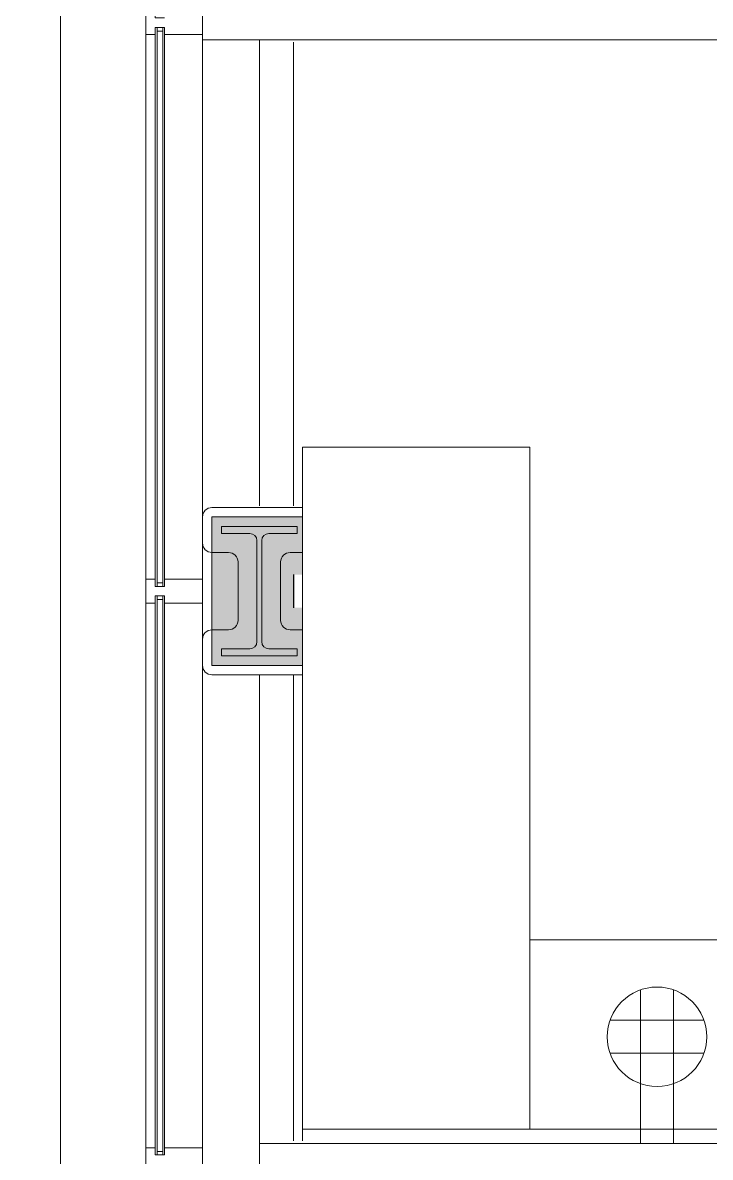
# Model space of a CAD drawing. Header units: inches. Extents: x 1 to 4637, y -664 to 702.
# Drawn here: x 1023 to 1095.7, y -162.4 to -42.6 of the extents above; entities that cross this region are included whole.
import ezdxf

# ---------------------------------------------------------------- set-up
doc = ezdxf.new("R2010")
doc.units = ezdxf.units.IN
doc.header["$MEASUREMENT"] = 0
for name, color, linetype, lineweight in [('A-ANNO-NOTE', 131, 'Continuous', 20), ('A-WALL', 113, 'Continuous', 50), ('B-BASE', 7, 'Continuous', 9), ('I-FURN', 30, 'Continuous', 9), ('I-WALL', 2, 'Continuous', 9), ('NABCA_dwg', 8, 'Continuous', 9), ('NB-WIND-EXT', 7, 'Continuous', 9)]:
    doc.layers.add(name, color=color, linetype=linetype, lineweight=lineweight)

# ---------------------------------------------------------------- blocks, each defined once
blk = doc.blocks.new('Desk - Group 3 - No Side Chairs-V13-New Construction - Tel_Data_Elec Plan')
at = {"layer": 'I-FURN'}
for p, q in [((0, 48), (0, 72)), ((0, 72), (72, 72)), ((72, 72), (72, 48)), ((72, 48), (0, 48)), ((0, 48), (20, 48)), ((0, 0), (0, 48)), ((20, 48), (20, 0))]:
    blk.add_line(p, q, dxfattribs=at)
blk = doc.blocks.new('NABCA_dwg_MA-2900-8th-120718_dwg-2391440-New Construction - Test Fit Plan-2421454-New Construction - Tel_Data_Elec Plan')
at = {"layer": 'B-BASE'}
blk.add_hatch(color=256, dxfattribs=at).paths.add_polyline_path([(-8348.66, -3350.93), (-8348.66, -3344.85), (-8349.59, -3344.85), (-8349.59, -3341.35), (-8348.66, -3341.35), (-8348.66, -3335.27), (-8358.21, -3335.27), (-8358.21, -3350.93), (-8349.59, -3350.93)], flags=0)
at = {"layer": 'A-WALL', "color": 10, "lineweight": 30}
blk.add_line((-8349.59, -3341.35), (-8349.59, -3344.85), dxfattribs=at)
at = {"layer": 'B-BASE'}
for p, q in [((-8365.21, -3284.35), (-8365.21, -3341.85)), ((-8363.41, -3283.98), (-8364.01, -3283.98)), ((-8359.21, -3284.9), (-8359.21, -3341.85)), ((-8353.21, -3334.1), (-8353.21, -3285.15)), ((-8349.59, -3285.15), (-8349.59, -3334.1)), ((-8358.21, -3334.27), (-8348.66, -3334.27)), ((-8359.21, -3338.02), (-8359.21, -3335.27)), ((-8353.46, -3348.43), (-8353.46, -3337.77)), ((-8352.96, -3337.77), (-8352.96, -3348.43)), ((-8356.46, -3339.02), (-8358.21, -3339.02)), ((-8348.66, -3339.02), (-8349.96, -3339.02)), ((-8355.46, -3346.18), (-8355.46, -3340.02)), ((-8350.96, -3340.02), (-8350.96, -3346.18)), ((-8363.41, -3342.23), (-8364.01, -3342.23)), ((-8363.41, -3343.98), (-8364.01, -3343.98)), ((-8359.21, -3401.86), (-8359.21, -3344.35)), ((-8359.21, -3350.93), (-8359.21, -3348.18)), ((-8358.21, -3347.18), (-8356.46, -3347.18)), ((-8349.96, -3347.18), (-8348.66, -3347.18)), ((-8348.66, -3351.93), (-8358.21, -3351.93)), ((-8353.21, -3401.12), (-8353.21, -3351.93)), ((-8349.59, -3351.93), (-8349.59, -3401.12)), ((-8363.41, -3402.23), (-8364.01, -3402.23))]:
    blk.add_line(p, q, dxfattribs=at)
at = {"layer": 'B-BASE', "flags": 128}
for points in [[(-5935.21, -3896.6), (-5935.21, -3904.1), (-8374.21, -3904.1), (-8374.21, -2881.08), (-8378.21, -2881.08), (-8378.21, -2538.1), (-5818.21, -2538.1), (-5818.21, -2548.1)], [(-8363.21, -3282.6), (-8364.21, -3282.6), (-8364.21, -3281.85), (-8365.21, -3281.85), (-8365.21, -3284.35), (-8364.21, -3284.35), (-8364.21, -3283.6), (-8363.21, -3283.6), (-8363.21, -3284.35), (-8359.21, -3284.35)], [(-8348.66, -3350.93), (-8358.21, -3350.93), (-8358.21, -3335.27), (-8348.66, -3335.27)], [(-8354.21, -3337.02), (-8357.21, -3337.02), (-8357.21, -3336.27), (-8349.21, -3336.27), (-8349.21, -3337.02), (-8352.21, -3337.02)], [(-8365.21, -3401.86), (-8365.21, -3344.35), (-8365.21, -3384.6)], [(-8352.21, -3349.18), (-8349.21, -3349.18), (-8349.21, -3349.93), (-8357.21, -3349.93), (-8357.21, -3349.18), (-8354.21, -3349.18)]]:
    blk.add_lwpolyline(points, dxfattribs=at)
for points in [[(-8363.21, -3342.6), (-8364.21, -3342.6), (-8364.21, -3341.85), (-8365.21, -3341.85), (-8365.21, -3344.35), (-8364.21, -3344.35), (-8364.21, -3343.6), (-8363.21, -3343.6), (-8363.21, -3344.35), (-8359.21, -3344.35), (-8359.21, -3341.85), (-8363.21, -3341.85)], [(-8363.21, -3403.6), (-8364.21, -3403.6), (-8364.21, -3404.35), (-8365.21, -3404.35), (-8365.21, -3401.85), (-8364.21, -3401.85), (-8364.21, -3402.6), (-8363.21, -3402.6), (-8363.21, -3401.85), (-8359.21, -3401.85), (-8359.21, -3404.35), (-8363.21, -3404.35)]]:
    blk.add_lwpolyline(points, close=True, dxfattribs=at)
at = {"layer": 'B-BASE'}
for centre, radius, start, end in [((-8358.21, -3335.27), 1, 90, 180), ((-8354.21, -3337.77), 0.75, 0, 90), ((-8352.21, -3337.77), 0.75, 90, 180), ((-8358.21, -3338.02), 1, 180, 270), ((-8356.46, -3340.02), 1, 0, 90), ((-8349.96, -3340.02), 1, 90, 180), ((-8356.46, -3346.18), 1, 270, 0), ((-8349.96, -3346.18), 1, 180, 270), ((-8358.21, -3348.18), 1, 90, 180), ((-8354.21, -3348.43), 0.75, 270, 0), ((-8352.21, -3348.43), 0.75, 180, 270), ((-8358.21, -3350.93), 1, 180, 270)]:
    blk.add_arc(centre, radius, start, end, dxfattribs=at)
at = {"layer": 'NB-WIND-EXT'}
for p, q in [((-8364.21, -3283.6), (-8364.21, -3341.85)), ((-8364.01, -3283.6), (-8364.01, -3342.6)), ((-8363.41, -3283.6), (-8363.41, -3342.6)), ((-8363.21, -3283.6), (-8363.21, -3341.85)), ((-8364.21, -3402.6), (-8364.21, -3344.35)), ((-8364.01, -3402.6), (-8364.01, -3343.6)), ((-8363.41, -3402.6), (-8363.41, -3343.6)), ((-8363.21, -3402.6), (-8363.21, -3344.35))]:
    blk.add_line(p, q, dxfattribs=at)
blk = doc.blocks.new('NABCA_dwg-2391440-New Construction - Tel_Data_Elec Plan')
at = {"layer": 'A-WALL', "color": 250, "lineweight": 20}
for p, q in [((1749.27, -44.4), (1749.27, -44.65)), ((1749.27, -160.63), (1749.27, -160.88))]:
    blk.add_line(p, q, dxfattribs=at)
at = {"layer": 'I-FURN', "color": 7}
blk.add_line((1753.82, -160.63), (1753.82, -159.4), dxfattribs=at)
blk.add_blockref('NABCA_dwg_MA-2900-8th-120718_dwg-2391440-New Construction - Test Fit Plan-2421454-New Construction - Tel_Data_Elec Plan', (10102.48, 3240.5))

msp = doc.modelspace()

# ---------------------------------------------------------------- linework, layer by layer
at = {"layer": 'A-ANNO-NOTE'}
for p, q in [((1088.29, -160.88), (1088.29, -144.68)), ((1091.77, -160.88), (1091.77, -144.68)), ((1094.98, -147.89), (1085.08, -147.89)), ((1094.98, -151.37), (1085.08, -151.37))]:
    msp.add_line(p, q, dxfattribs=at)
msp.add_circle((1090.03, -149.63), 5.25, dxfattribs=at)
at = {"layer": 'I-WALL', "color": 250, "lineweight": 20}
for p, q in [((1042.04, -40.9), (1042.04, -44.4)), ((1042.04, -44.4), (1195.29, -44.4)), ((1195.29, -160.88), (1048.04, -160.88)), ((1048.04, -160.88), (1048.04, -164.38))]:
    msp.add_line(p, q, dxfattribs=at)

# ---------------------------------------------------------------- block references
at = {"layer": 'I-FURN', "rotation": 89.99999999999991}
msp.add_blockref('Desk - Group 3 - No Side Chairs-V13-New Construction - Tel_Data_Elec Plan', (1124.59, -159.4), dxfattribs=at)
at = {"layer": 'NABCA_dwg', "color": 7}
msp.add_blockref('NABCA_dwg-2391440-New Construction - Tel_Data_Elec Plan', (-701.24, 0), dxfattribs=at)

doc.saveas('drawing.dxf')
